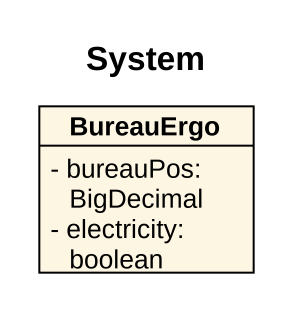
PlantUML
@startuml
title System
hide circle
hide empty members
skinparam classAttributeIconSize 0
class BureauErgo {
  - bureauPos: BigDecimal
  - electricity: boolean
}
@enduml
